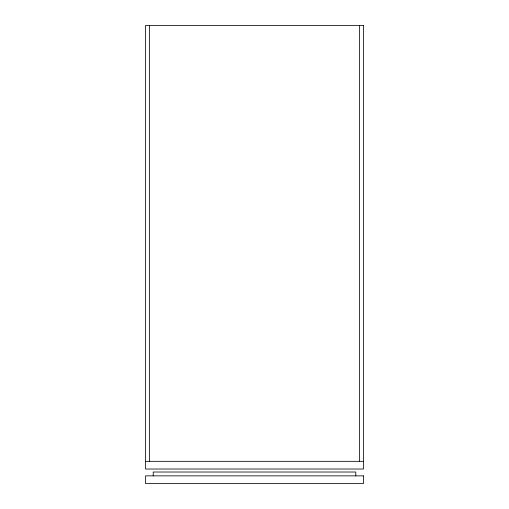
<?xml version="1.0" encoding="UTF-8"?>
<svg xmlns="http://www.w3.org/2000/svg" width="509" height="509" viewBox="0 0 509 509"><rect width="100%" height="100%" fill="white"/><g stroke="black" fill="none" stroke-linecap="round" stroke-linejoin="round"><path stroke-width="0.76" d="M145.529 461.332L363.471 461.332M359.628 25.45L359.628 461.332M355.785 475.864L355.785 472.015L153.215 472.015L153.215 475.864M149.372 25.45L149.372 461.332M363.471 25.45L145.529 25.45L145.529 469.018L363.471 469.018L363.471 25.45M363.471 475.864L145.529 475.864L145.529 483.55L363.471 483.55L363.471 475.864"/></g></svg>
